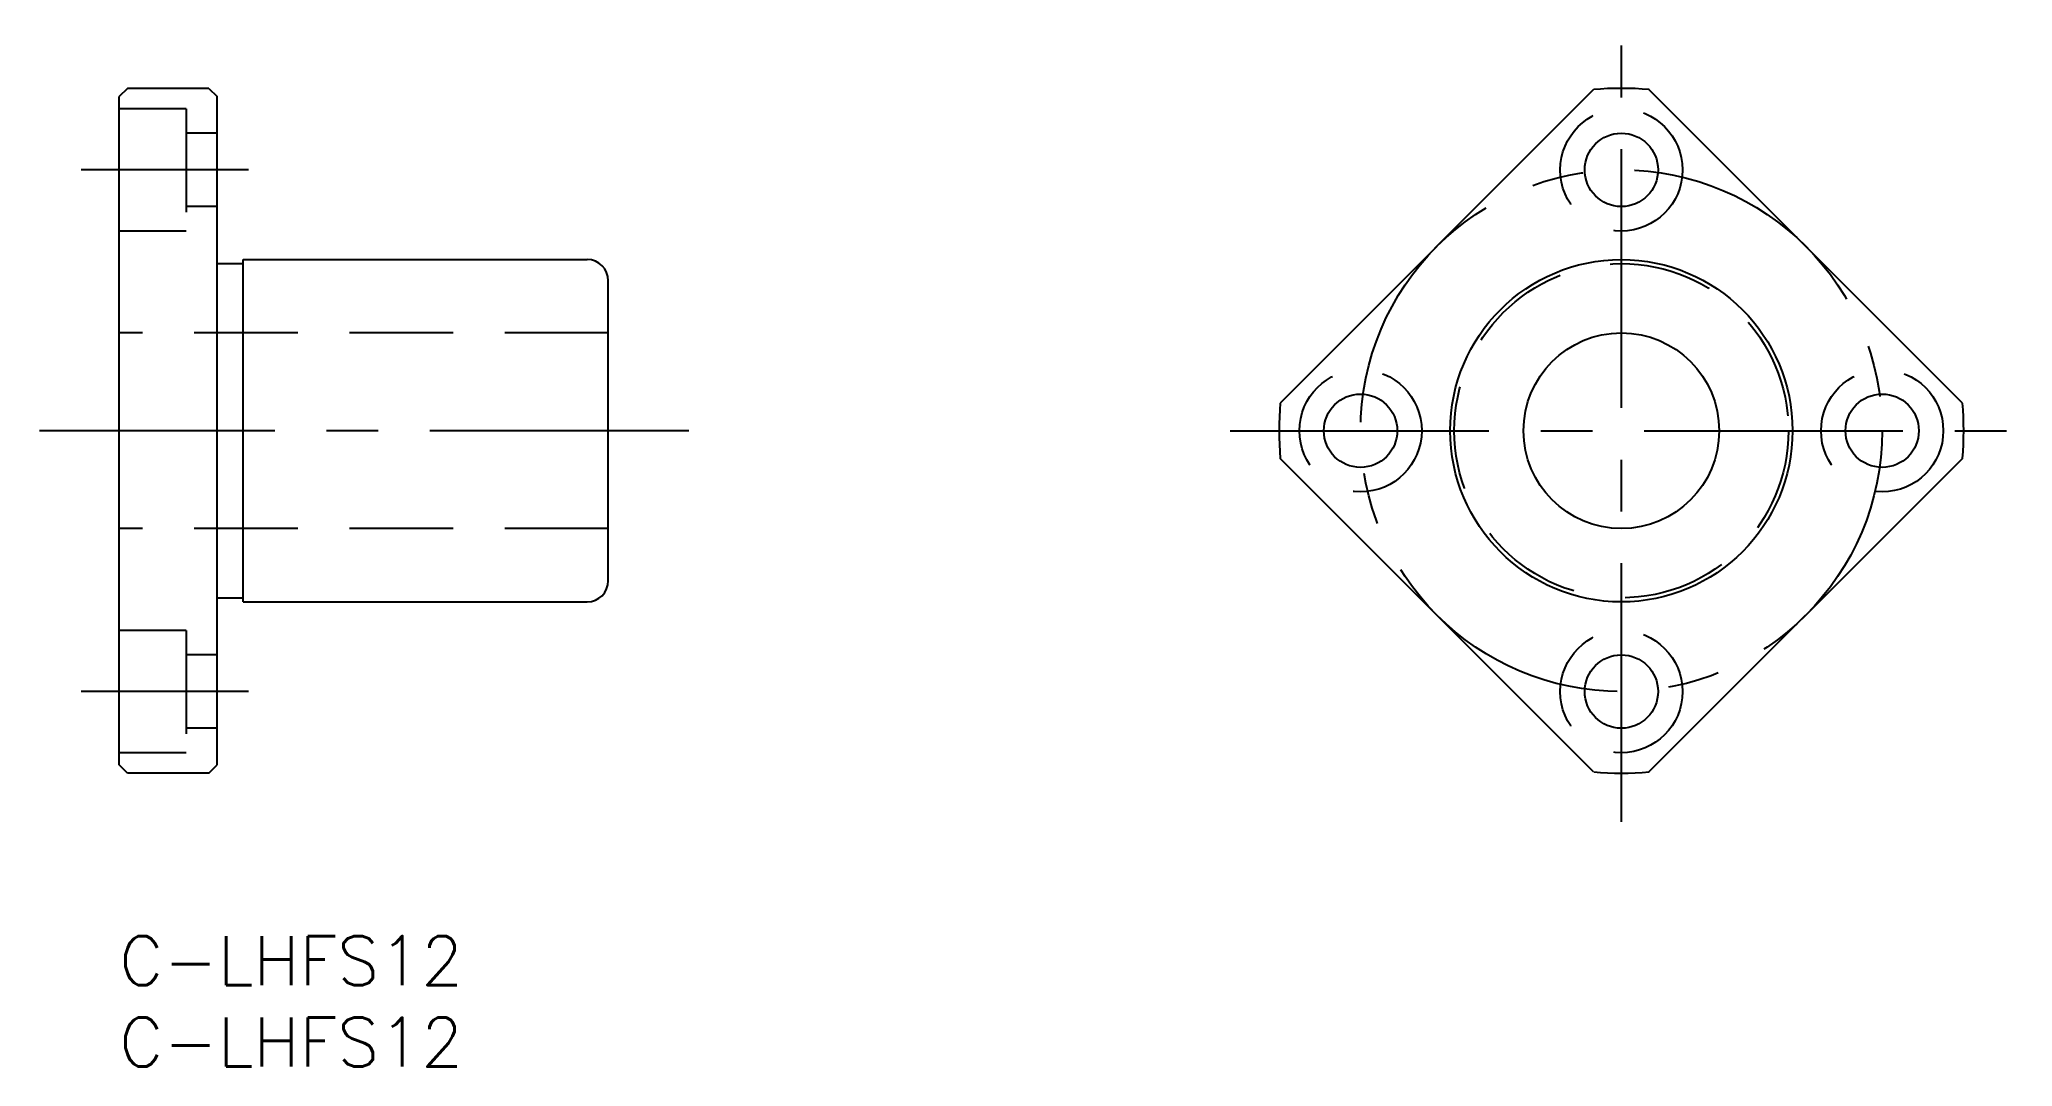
# Model space of a CAD drawing. Extents: x -5 to 116, y -8 to 55.
import ezdxf

# ---------------------------------------------------------------- set-up
doc = ezdxf.new("R2010")
doc.units = 0
doc.header["$LTSCALE"] = 0.5
doc.linetypes.add('CENTER', pattern=[50.8, 31.75, -6.35, 6.35, -6.35])
doc.linetypes.add('DASHED', pattern=[19.05, 12.7, -6.35])
for name, color, linetype in [('MSM_CENTER', 1, 'CENTER'), ('MSM_CONTINUOUS', 7, 'CONTINUOUS'), ('MSM_DASHED', 4, 'DASHED'), ('MSM_PART_NUMBER', 7, 'CONTINUOUS')]:
    doc.layers.add(name, color=color, linetype=linetype)
doc.styles.get("Standard").update_dxf_attribs({"font": 'txt.shx', "height": 3, "bigfont": 'bigfont.shx'})

# ---------------------------------------------------------------- blocks, each defined once
blk = doc.blocks.new('*U26')
at = {"layer": 'MSM_PART_NUMBER'}
blk.add_text('C-LHFS12', height=3, dxfattribs=at).set_placement((0, -3))
blk = doc.blocks.new('*U27')
at = {"layer": 'MSM_PART_NUMBER'}
blk.add_text('C-LHFS12', height=3, dxfattribs=at).set_placement((0, -8))

msp = doc.modelspace()

# ---------------------------------------------------------------- linework, layer by layer
at = {"layer": 'MSM_CENTER'}
for p, q in [((92.15, 7), (92.15, 55)), ((7.92, 47), (-2.35, 47)), ((34.93, 31), (-4.9, 31)), ((68.15, 31), (116.15, 31)), ((7.92, 15), (-2.35, 15))]:
    msp.add_line(p, q, dxfattribs=at)
msp.add_circle((92.15, 31), 16, dxfattribs=at)
at = {"layer": 'MSM_CONTINUOUS'}
for p, q in [((0.5, 52), (0, 51.5)), ((0, 10.5), (0, 51.5)), ((5.5, 52), (0.5, 52)), ((5.5, 52), (6, 51.5)), ((6, 10.5), (6, 51.5)), ((90.45, 51.93), (71.22, 32.7)), ((113.08, 32.7), (93.84, 51.93)), ((6, 41.25), (7.6, 41.25)), ((7.6, 41.5), (28.7, 41.5)), ((7.6, 20.5), (7.6, 41.5)), ((30, 21.8), (30, 40.2)), ((90.45, 10.07), (71.22, 29.3)), ((113.08, 29.3), (93.84, 10.07)), ((6, 20.75), (7.6, 20.75)), ((7.6, 20.5), (28.7, 20.5)), ((11.62, 20.5), (11.62, 20.5)), ((17.25, 20.5), (17.25, 20.5)), ((0.5, 10), (0, 10.5)), ((5.5, 10), (0.5, 10)), ((5.5, 10), (6, 10.5))]:
    msp.add_line(p, q, dxfattribs=at)
for centre, radius in [((92.15, 47), 2.25), ((92.15, 31), 10.5), ((92.15, 31), 6), ((76.15, 31), 2.25), ((108.15, 31), 2.25), ((92.15, 15), 2.25)]:
    msp.add_circle(centre, radius, dxfattribs=at)
for centre, radius, start, end in [((92.15, 31), 21, 85.3676, 94.6324), ((28.7, 40.2), 1.3, 0, 90), ((92.15, 31), 21, 175.3676, 184.6324), ((92.15, 31), 21, 355.3676, 4.6324), ((28.7, 21.8), 1.3, 270, 0), ((92.15, 31), 21, 265.3676, 274.6324)]:
    msp.add_arc(centre, radius, start, end, dxfattribs=at)
at = {"layer": 'MSM_DASHED'}
for p, q in [((4.1, 50.75), (0, 50.75)), ((4.1, 50.75), (4.1, 43.25)), ((6, 49.25), (4.1, 49.25)), ((6, 44.75), (4.1, 44.75)), ((4.1, 43.25), (0, 43.25)), ((30, 37), (0, 37)), ((30, 25), (0, 25)), ((4.1, 18.75), (0, 18.75)), ((4.1, 18.75), (4.1, 11.25)), ((6, 17.25), (4.1, 17.25)), ((6, 12.75), (4.1, 12.75)), ((4.1, 11.25), (0, 11.25))]:
    msp.add_line(p, q, dxfattribs=at)
for centre, radius in [((92.15, 47), 3.75), ((92.15, 31), 10.25), ((76.15, 31), 3.75), ((108.15, 31), 3.75), ((92.15, 15), 3.75)]:
    msp.add_circle(centre, radius, dxfattribs=at)

# ---------------------------------------------------------------- block references
at = {"layer": 'MSM_CONTINUOUS'}
for name in ['*U26', '*U27']:
    msp.add_blockref(name, (0, 0), dxfattribs=at)

doc.saveas('drawing.dxf')
